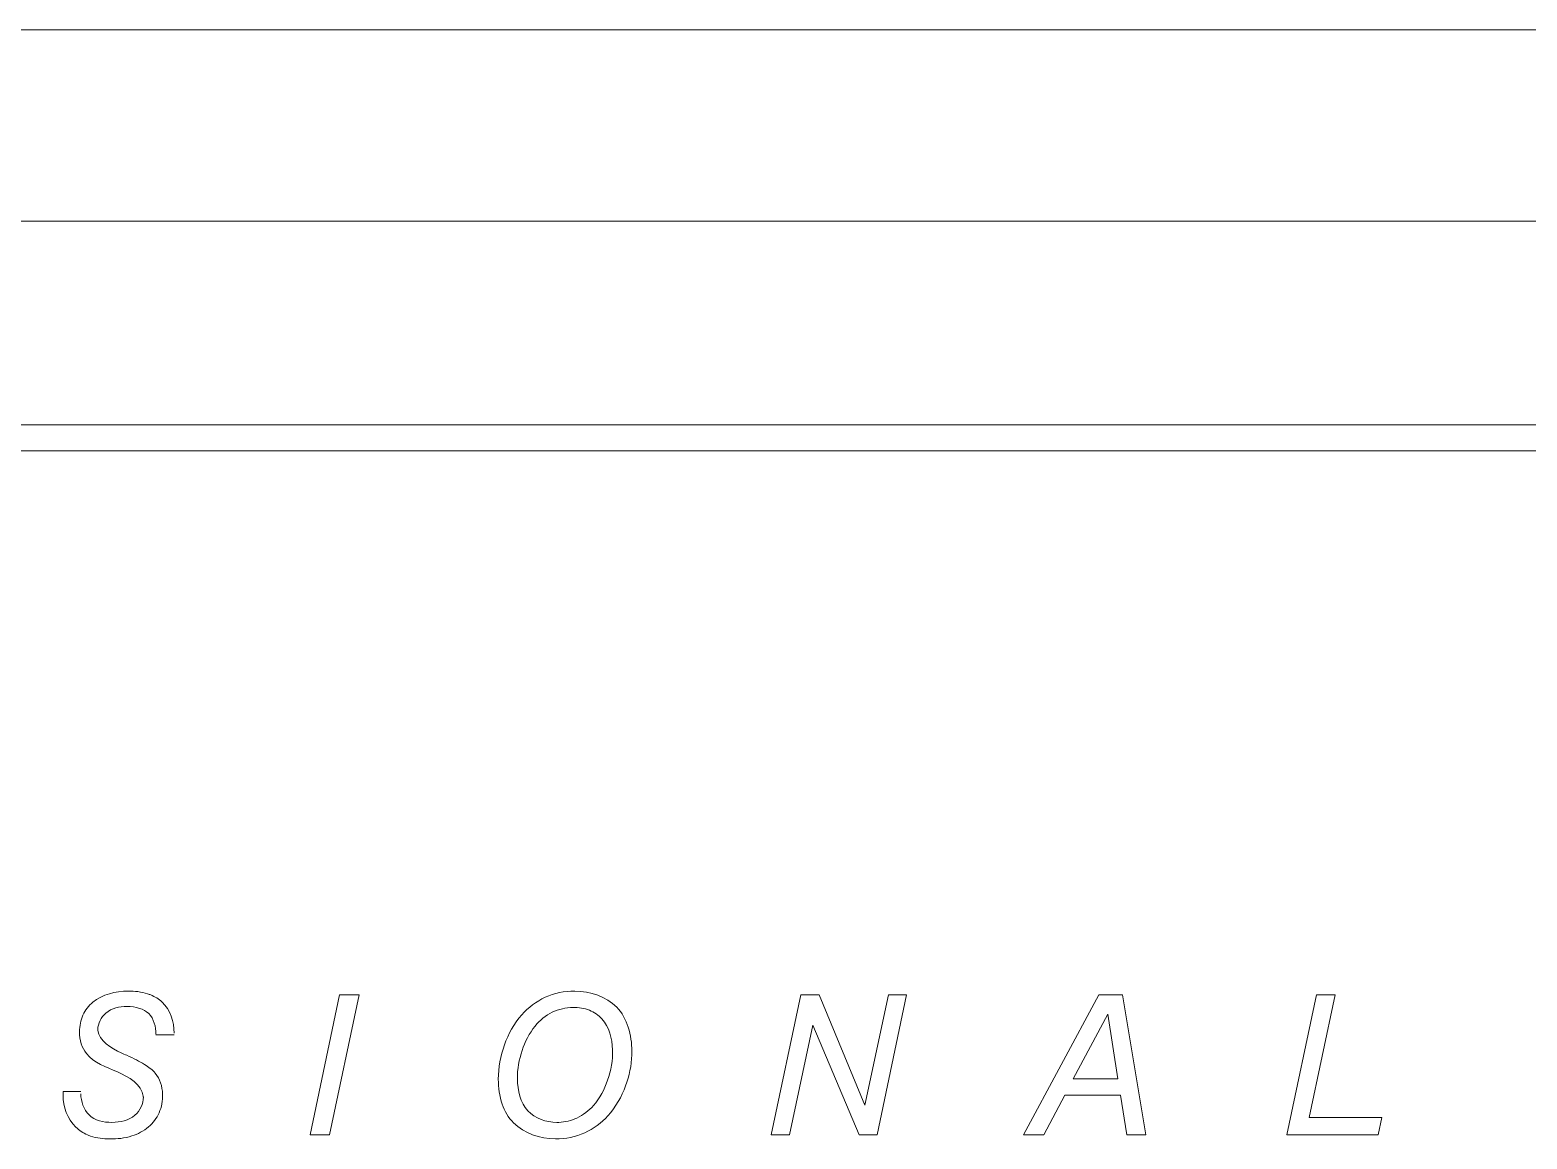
# Model space of a CAD drawing. Header units: inches. Extents: x 29 to 2254, y 8 to 2046.
# Drawn here: x 33.381 to 34.172, y 31.914 to 32.5 of the extents above; entities that cross this region are included whole.
import ezdxf

# ---------------------------------------------------------------- set-up
doc = ezdxf.new("R2010")
doc.units = ezdxf.units.IN
doc.header["$MEASUREMENT"] = 0
doc.layers.add('SCREEN', color=5, linetype='Continuous')

msp = doc.modelspace()

# ---------------------------------------------------------------- linework, layer by layer
at = {"color": 0, "lineweight": 5}
for points in [[(47.3566, 32.49988), (47.3566, 32.49988), (31.34355, 32.49988), (31.34355, 32.49988)], [(47.3566, 32.39888), (47.3566, 32.39888), (31.34355, 32.39888), (31.34355, 32.39888)], [(47.3566, 32.29138), (47.3566, 32.29138), (31.34355, 32.29138), (31.34355, 32.29138)], [(47.3427, 32.27748), (47.3427, 32.27748), (31.35745, 32.27748), (31.35745, 32.27748)]]:
    msp.add_open_spline(points, degree=3, dxfattribs=at)
at = {"layer": 'SCREEN', "color": 0, "lineweight": 5}
for points, knots in [([(33.42689, 31.94953), (33.42106, 31.952), (33.41446, 31.95427), (33.41055, 31.95921), (33.41055, 31.95921), (33.40936, 31.9607), (33.40842, 31.96243), (33.40782, 31.96425), (33.40782, 31.96425), (33.40713, 31.96635), (33.40689, 31.96857), (33.40691, 31.97079), (33.40691, 31.97079), (33.40694, 31.97379), (33.40745, 31.97679), (33.40867, 31.9795), (33.40867, 31.9795), (33.40986, 31.98213), (33.41172, 31.98447), (33.41395, 31.98632), (33.41395, 31.98632), (33.41898, 31.9905), (33.42591, 31.99214), (33.43253, 31.99221), (33.43253, 31.99221), (33.43606, 31.99225), (33.43951, 31.99184), (33.44282, 31.99076), (33.44282, 31.99076), (33.44338, 31.99057), (33.44394, 31.99037), (33.44449, 31.99014)], [0, 0, 0, 0, 0.125, 0.125, 0.125, 0.125, 0.25, 0.25, 0.25, 0.25, 0.375, 0.375, 0.375, 0.375, 0.5, 0.5, 0.5, 0.5, 0.625, 0.625, 0.625, 0.625, 0.75, 0.75, 0.75, 0.75, 0.875, 0.875, 0.875, 0.875, 1, 1, 1, 1]), ([(33.44449, 31.99014), (33.44669, 31.98925), (33.44876, 31.98802), (33.45048, 31.98641), (33.45048, 31.98641), (33.45478, 31.98236), (33.45684, 31.97585), (33.45684, 31.96999)], [0, 0, 0, 0, 0.5, 0.5, 0.5, 0.5, 1, 1, 1, 1]), ([(33.62809, 31.9456), (33.62811, 31.95179), (33.62925, 31.95794), (33.63133, 31.96377), (33.63133, 31.96377), (33.63339, 31.96955), (33.63638, 31.97501), (33.64045, 31.9796), (33.64045, 31.9796), (33.64392, 31.9835), (33.64817, 31.98678), (33.65288, 31.98897), (33.65288, 31.98897), (33.65771, 31.99121), (33.66303, 31.9923), (33.66852, 31.99221), (33.66852, 31.99221), (33.67666, 31.99208), (33.68519, 31.98935), (33.69063, 31.98373), (33.69063, 31.98373), (33.69628, 31.97788), (33.69859, 31.96889), (33.69867, 31.96043), (33.69867, 31.96043), (33.69867, 31.95979), (33.69866, 31.95916), (33.69865, 31.95853)], [0, 0, 0, 0, 0.142857, 0.142857, 0.142857, 0.142857, 0.285714, 0.285714, 0.285714, 0.285714, 0.428571, 0.428571, 0.428571, 0.428571, 0.571429, 0.571429, 0.571429, 0.571429, 0.714286, 0.714286, 0.714286, 0.714286, 0.857143, 0.857143, 0.857143, 0.857143, 1, 1, 1, 1]), ([(33.44724, 31.96939), (33.44724, 31.97325), (33.44616, 31.97762), (33.4434, 31.98032), (33.4434, 31.98032), (33.44207, 31.9816), (33.44037, 31.9825), (33.4386, 31.98308), (33.4386, 31.98308), (33.43645, 31.98379), (33.43421, 31.98402), (33.43191, 31.98401), (33.43191, 31.98401), (33.42794, 31.98398), (33.4238, 31.98323), (33.42075, 31.98059), (33.42075, 31.98059), (33.41825, 31.97843), (33.41649, 31.975), (33.41657, 31.97191)], [0, 0, 0, 0, 0.2, 0.2, 0.2, 0.2, 0.4, 0.4, 0.4, 0.4, 0.6, 0.6, 0.6, 0.6, 0.8, 0.8, 0.8, 0.8, 1, 1, 1, 1]), ([(33.66758, 31.98356), (33.66377, 31.98352), (33.65997, 31.98268), (33.65657, 31.98102), (33.65657, 31.98102), (33.65307, 31.97931), (33.65001, 31.97673), (33.64754, 31.97371), (33.64754, 31.97371), (33.64442, 31.96991), (33.64223, 31.96543), (33.64067, 31.9608), (33.64067, 31.9608), (33.63905, 31.95599), (33.63812, 31.95103), (33.63819, 31.94581), (33.63819, 31.94581), (33.63827, 31.93969), (33.63973, 31.93322), (33.64374, 31.92894), (33.64374, 31.92894), (33.64747, 31.92497), (33.65339, 31.92289), (33.65904, 31.92283), (33.65904, 31.92283), (33.65941, 31.92282), (33.65978, 31.92282), (33.66014, 31.92284)], [0, 0, 0, 0, 0.142857, 0.142857, 0.142857, 0.142857, 0.285714, 0.285714, 0.285714, 0.285714, 0.428571, 0.428571, 0.428571, 0.428571, 0.571429, 0.571429, 0.571429, 0.571429, 0.714286, 0.714286, 0.714286, 0.714286, 0.857143, 0.857143, 0.857143, 0.857143, 1, 1, 1, 1]), ([(33.66014, 31.92284), (33.66346, 31.92295), (33.66666, 31.92376), (33.6696, 31.92515), (33.6696, 31.92515), (33.67292, 31.92671), (33.67591, 31.92902), (33.67836, 31.93177), (33.67836, 31.93177), (33.68177, 31.93558), (33.68414, 31.94024), (33.68582, 31.94507), (33.68582, 31.94507), (33.68763, 31.95025), (33.68866, 31.95563), (33.68846, 31.96123), (33.68846, 31.96123), (33.68825, 31.96713), (33.68669, 31.97329), (33.6828, 31.97752), (33.6828, 31.97752), (33.68101, 31.97948), (33.67871, 31.98102), (33.67624, 31.98203), (33.67624, 31.98203), (33.6735, 31.98314), (33.67054, 31.98359), (33.66758, 31.98356)], [0, 0, 0, 0, 0.142857, 0.142857, 0.142857, 0.142857, 0.285714, 0.285714, 0.285714, 0.285714, 0.428571, 0.428571, 0.428571, 0.428571, 0.571429, 0.571429, 0.571429, 0.571429, 0.714286, 0.714286, 0.714286, 0.714286, 0.857143, 0.857143, 0.857143, 0.857143, 1, 1, 1, 1]), ([(33.41657, 31.97191), (33.41658, 31.97175), (33.41659, 31.9716), (33.4166, 31.97145), (33.4166, 31.97145), (33.41709, 31.96598), (33.42364, 31.96183), (33.42886, 31.95957)], [0, 0, 0, 0, 0.5, 0.5, 0.5, 0.5, 1, 1, 1, 1]), ([(33.42886, 31.95957), (33.42986, 31.95913), (33.43086, 31.95871), (33.43186, 31.95826), (33.43186, 31.95826), (33.4336, 31.9575), (33.43532, 31.95669), (33.43701, 31.95581), (33.43701, 31.95581), (33.43844, 31.95507), (33.43984, 31.95428), (33.44123, 31.95343), (33.44123, 31.95343), (33.44331, 31.95214), (33.44537, 31.95072), (33.44692, 31.94886), (33.44692, 31.94886), (33.44941, 31.94587), (33.4506, 31.94177), (33.45076, 31.93776), (33.45076, 31.93776), (33.45089, 31.93433), (33.45026, 31.93097), (33.44889, 31.92791), (33.44889, 31.92791), (33.44761, 31.92505), (33.44568, 31.92245), (33.4433, 31.92041), (33.4433, 31.92041), (33.44074, 31.91822), (33.43767, 31.91667), (33.43446, 31.91566), (33.43446, 31.91566), (33.43072, 31.91448), (33.4268, 31.91403), (33.42288, 31.91408), (33.42288, 31.91408), (33.41943, 31.91411), (33.41598, 31.91452), (33.41273, 31.91564), (33.41273, 31.91564), (33.41215, 31.91585), (33.41157, 31.91607), (33.41101, 31.91631)], [0, 0, 0, 0, 0.090909, 0.090909, 0.090909, 0.090909, 0.181818, 0.181818, 0.181818, 0.181818, 0.272727, 0.272727, 0.272727, 0.272727, 0.363636, 0.363636, 0.363636, 0.363636, 0.454545, 0.454545, 0.454545, 0.454545, 0.545455, 0.545455, 0.545455, 0.545455, 0.636364, 0.636364, 0.636364, 0.636364, 0.727273, 0.727273, 0.727273, 0.727273, 0.818182, 0.818182, 0.818182, 0.818182, 0.909091, 0.909091, 0.909091, 0.909091, 1, 1, 1, 1]), ([(33.69865, 31.95853), (33.69847, 31.95285), (33.69729, 31.94741), (33.69536, 31.94219), (33.69536, 31.94219), (33.69322, 31.93642), (33.69017, 31.93092), (33.68601, 31.92635), (33.68601, 31.92635), (33.68257, 31.92256), (33.67838, 31.91941), (33.67375, 31.91732), (33.67375, 31.91732), (33.66894, 31.91514), (33.66366, 31.91409), (33.65824, 31.91418), (33.65824, 31.91418), (33.65013, 31.91431), (33.64168, 31.91698), (33.63615, 31.92261), (33.63615, 31.92261), (33.63343, 31.92536), (33.63142, 31.92883), (33.63011, 31.93249), (33.63011, 31.93249), (33.62863, 31.93669), (33.62807, 31.94115), (33.62809, 31.9456)], [0, 0, 0, 0, 0.142857, 0.142857, 0.142857, 0.142857, 0.285714, 0.285714, 0.285714, 0.285714, 0.428571, 0.428571, 0.428571, 0.428571, 0.571429, 0.571429, 0.571429, 0.571429, 0.714286, 0.714286, 0.714286, 0.714286, 0.857143, 0.857143, 0.857143, 0.857143, 1, 1, 1, 1]), ([(33.44059, 31.93614), (33.44058, 31.93632), (33.44057, 31.93649), (33.44056, 31.93666), (33.44056, 31.93666), (33.43997, 31.94269), (33.43265, 31.94706), (33.42689, 31.94948)], [0, 0, 0, 0, 0.5, 0.5, 0.5, 0.5, 1, 1, 1, 1]), ([(33.41101, 31.91631), (33.40875, 31.91729), (33.40664, 31.91864), (33.40487, 31.92036), (33.40487, 31.92036), (33.40048, 31.92462), (33.39817, 31.9312), (33.39817, 31.93726)], [0, 0, 0, 0, 0.5, 0.5, 0.5, 0.5, 1, 1, 1, 1]), ([(33.40757, 31.93786), (33.40757, 31.9339), (33.40907, 31.92953), (33.4119, 31.92679), (33.4119, 31.92679), (33.41493, 31.92387), (33.41949, 31.92281), (33.42399, 31.92283), (33.42399, 31.92283), (33.42846, 31.92284), (33.43287, 31.9239), (33.43606, 31.9266), (33.43606, 31.9266), (33.43746, 31.92779), (33.43862, 31.92928), (33.43943, 31.93099), (33.43943, 31.93099), (33.4402, 31.93262), (33.44065, 31.93443), (33.44059, 31.93614)], [0, 0, 0, 0, 0.2, 0.2, 0.2, 0.2, 0.4, 0.4, 0.4, 0.4, 0.6, 0.6, 0.6, 0.6, 0.8, 0.8, 0.8, 0.8, 1, 1, 1, 1])]:
    msp.add_open_spline(points, degree=3, knots=knots, dxfattribs=at)
for points in [[(33.52867, 31.91624), (33.52867, 31.91624), (33.54429, 31.99029), (33.54429, 31.99029)], [(33.5546, 31.99029), (33.5546, 31.99029), (33.53888, 31.91624), (33.53888, 31.91624)], [(33.54429, 31.99029), (33.54429, 31.99029), (33.54429, 31.99029), (33.54429, 31.99029)], [(33.54429, 31.99029), (33.54429, 31.99029), (33.5546, 31.99029), (33.5546, 31.99029)], [(33.5546, 31.99029), (33.5546, 31.99029), (33.5546, 31.99029), (33.5546, 31.99029)], [(33.5546, 31.99029), (33.5546, 31.99029), (33.5546, 31.99029), (33.5546, 31.99029)], [(33.77228, 31.91624), (33.77228, 31.91624), (33.7879, 31.99029), (33.7879, 31.99029)], [(33.7879, 31.99029), (33.7879, 31.99029), (33.7879, 31.99029), (33.7879, 31.99029)], [(33.7879, 31.99029), (33.7879, 31.99029), (33.79761, 31.99029), (33.79761, 31.99029)], [(33.79761, 31.99029), (33.79761, 31.99029), (33.82176, 31.93187), (33.82176, 31.93187)], [(33.79761, 31.99029), (33.79761, 31.99029), (33.79761, 31.99029), (33.79761, 31.99029)], [(33.82176, 31.93187), (33.82176, 31.93187), (33.83413, 31.99029), (33.83413, 31.99029)], [(33.84376, 31.99029), (33.84376, 31.99029), (33.82814, 31.91624), (33.82814, 31.91624)], [(33.83413, 31.99029), (33.83413, 31.99029), (33.83413, 31.99029), (33.83413, 31.99029)], [(33.83413, 31.99029), (33.83413, 31.99029), (33.84376, 31.99029), (33.84376, 31.99029)], [(33.84376, 31.99029), (33.84376, 31.99029), (33.84376, 31.99029), (33.84376, 31.99029)], [(33.84376, 31.99029), (33.84376, 31.99029), (33.84376, 31.99029), (33.84376, 31.99029)], [(33.90554, 31.91624), (33.90554, 31.91624), (33.94538, 31.99029), (33.94538, 31.99029)], [(33.94538, 31.99029), (33.94538, 31.99029), (33.94538, 31.99029), (33.94538, 31.99029)], [(33.94538, 31.99029), (33.94538, 31.99029), (33.95774, 31.99029), (33.95774, 31.99029)], [(33.95774, 31.99029), (33.95774, 31.99029), (33.9701, 31.91624), (33.9701, 31.91624)], [(33.95774, 31.99029), (33.95774, 31.99029), (33.95774, 31.99029), (33.95774, 31.99029)], [(34.04467, 31.91624), (34.04467, 31.91624), (34.0603, 31.99029), (34.0603, 31.99029)], [(34.0701, 31.99029), (34.0701, 31.99029), (34.05644, 31.92539), (34.05644, 31.92539)], [(34.0603, 31.99029), (34.0603, 31.99029), (34.0603, 31.99029), (34.0603, 31.99029)], [(34.0603, 31.99029), (34.0603, 31.99029), (34.0701, 31.99029), (34.0701, 31.99029)], [(34.0701, 31.99029), (34.0701, 31.99029), (34.0701, 31.99029), (34.0701, 31.99029)], [(34.0701, 31.99029), (34.0701, 31.99029), (34.0701, 31.99029), (34.0701, 31.99029)], [(33.79428, 31.97421), (33.79428, 31.97421), (33.78197, 31.91624), (33.78197, 31.91624)], [(33.79428, 31.97421), (33.79428, 31.97421), (33.79428, 31.97421), (33.79428, 31.97421)], [(33.81869, 31.91624), (33.81869, 31.91624), (33.79428, 31.97421), (33.79428, 31.97421)], [(33.95001, 31.98008), (33.95001, 31.98008), (33.93181, 31.94581), (33.93181, 31.94581)], [(33.95537, 31.94581), (33.95537, 31.94581), (33.95001, 31.98008), (33.95001, 31.98008)], [(33.95001, 31.98008), (33.95001, 31.98008), (33.95001, 31.98008), (33.95001, 31.98008)], [(33.45684, 31.96908), (33.45684, 31.96908), (33.44724, 31.96908), (33.44724, 31.96908)], [(33.45684, 31.96908), (33.45684, 31.96908), (33.45684, 31.96908), (33.45684, 31.96908)], [(33.93181, 31.94581), (33.93181, 31.94581), (33.95537, 31.94581), (33.95537, 31.94581)], [(33.95537, 31.94581), (33.95537, 31.94581), (33.95537, 31.94581), (33.95537, 31.94581)], [(33.39817, 31.93726), (33.39817, 31.93726), (33.39827, 31.93922), (33.39827, 31.93922)], [(33.39827, 31.93922), (33.39827, 31.93922), (33.40757, 31.93922), (33.40757, 31.93922)], [(33.39827, 31.93922), (33.39827, 31.93922), (33.39827, 31.93922), (33.39827, 31.93922)], [(33.40757, 31.93922), (33.40757, 31.93922), (33.40757, 31.93922), (33.40757, 31.93922)], [(33.92728, 31.93716), (33.92728, 31.93716), (33.91624, 31.91624), (33.91624, 31.91624)], [(33.92728, 31.93716), (33.92728, 31.93716), (33.92728, 31.93716), (33.92728, 31.93716)], [(33.95678, 31.93716), (33.95678, 31.93716), (33.92728, 31.93716), (33.92728, 31.93716)], [(33.9601, 31.91624), (33.9601, 31.91624), (33.95678, 31.93716), (33.95678, 31.93716)], [(33.95678, 31.93716), (33.95678, 31.93716), (33.95678, 31.93716), (33.95678, 31.93716)], [(34.05644, 31.92539), (34.05644, 31.92539), (34.09481, 31.92539), (34.09481, 31.92539)], [(34.09481, 31.92539), (34.09481, 31.92539), (34.09286, 31.91624), (34.09286, 31.91624)], [(34.09481, 31.92539), (34.09481, 31.92539), (34.09481, 31.92539), (34.09481, 31.92539)], [(34.09481, 31.92539), (34.09481, 31.92539), (34.09481, 31.92539), (34.09481, 31.92539)], [(33.53888, 31.91624), (33.53888, 31.91624), (33.52867, 31.91624), (33.52867, 31.91624)], [(33.53888, 31.91624), (33.53888, 31.91624), (33.53888, 31.91624), (33.53888, 31.91624)], [(33.78197, 31.91624), (33.78197, 31.91624), (33.77228, 31.91624), (33.77228, 31.91624)], [(33.78197, 31.91624), (33.78197, 31.91624), (33.78197, 31.91624), (33.78197, 31.91624)], [(33.82814, 31.91624), (33.82814, 31.91624), (33.81869, 31.91624), (33.81869, 31.91624)], [(33.82814, 31.91624), (33.82814, 31.91624), (33.82814, 31.91624), (33.82814, 31.91624)], [(33.91624, 31.91624), (33.91624, 31.91624), (33.90554, 31.91624), (33.90554, 31.91624)], [(33.91624, 31.91624), (33.91624, 31.91624), (33.91624, 31.91624), (33.91624, 31.91624)], [(33.9701, 31.91624), (33.9701, 31.91624), (33.9601, 31.91624), (33.9601, 31.91624)], [(33.9701, 31.91624), (33.9701, 31.91624), (33.9701, 31.91624), (33.9701, 31.91624)], [(34.09286, 31.91624), (34.09286, 31.91624), (34.04467, 31.91624), (34.04467, 31.91624)], [(34.09286, 31.91624), (34.09286, 31.91624), (34.09286, 31.91624), (34.09286, 31.91624)]]:
    msp.add_open_spline(points, degree=3, dxfattribs=at)

doc.saveas('drawing.dxf')
